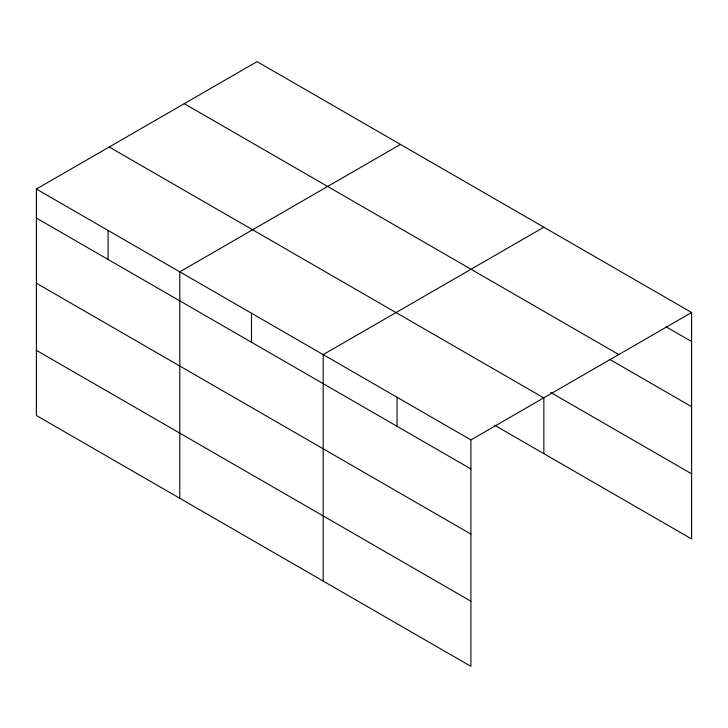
<?xml version="1.0" encoding="UTF-8"?>
<svg xmlns="http://www.w3.org/2000/svg" width="728" height="728" viewBox="0 0 728 728"><rect width="100%" height="100%" fill="white"/><g stroke="black" fill="none" stroke-linecap="round" stroke-linejoin="round"><path stroke-width="1.09" d="M470.916 534.097L470.916 439.912L36.4 189.043L36.4 415.497L470.916 666.366L470.916 534.097L36.4 283.228M494.758 425.307L691.6 538.957L691.6 312.503L257.084 61.634L36.4 189.043M400.473 144.417L179.789 271.826L179.789 498.289M543.861 227.209L323.186 354.618L323.186 581.071M470.916 439.912L691.6 312.503M665.993 326.754L691.6 341.541M184.257 103.676L618.773 354.545M609.855 359.486L691.6 406.688M550.759 392.492L691.6 473.81M109.227 147.001L543.743 397.87M36.4 218.082L470.916 468.95M36.4 350.35L470.916 601.219M543.861 397.497L543.861 453.662M397.051 397.261L397.051 426.299M251.488 313.222L251.488 342.26M108.099 230.439L108.099 259.477"/></g></svg>
